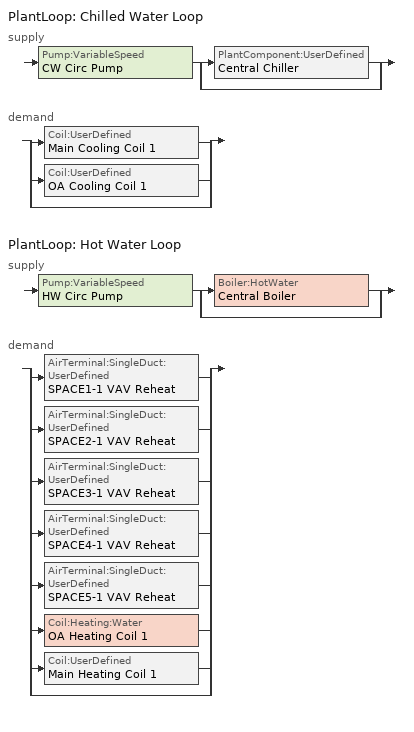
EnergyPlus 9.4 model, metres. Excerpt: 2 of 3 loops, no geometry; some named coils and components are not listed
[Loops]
PlantLoop 'Chilled Water Loop'
 supply: Pump:VariableSpeed 'CW Circ Pump' > split
  | PlantComponent:UserDefined 'Central Chiller'
  | bypass
 demand: split
  | Coil:UserDefined 'Main Cooling Coil 1'
  | Coil:UserDefined 'OA Cooling Coil 1'
  | bypass
PlantLoop 'Hot Water Loop'
 supply: Pump:VariableSpeed 'HW Circ Pump' > split
  | Boiler:HotWater 'Central Boiler'
  | bypass
 demand: split
  | AirTerminal:SingleDuct:UserDefined 'SPACE1-1 VAV Reheat'
  | AirTerminal:SingleDuct:UserDefined 'SPACE2-1 VAV Reheat'
  | AirTerminal:SingleDuct:UserDefined 'SPACE3-1 VAV Reheat'
  | AirTerminal:SingleDuct:UserDefined 'SPACE4-1 VAV Reheat'
  | AirTerminal:SingleDuct:UserDefined 'SPACE5-1 VAV Reheat'
  | Coil:Heating:Water 'OA Heating Coil 1'
  | Coil:UserDefined 'Main Heating Coil 1'
  | bypass
[AvailabilityManager:LowTemperatureTurnOff]
CW Low Temp Limit: Applicability schedule=CoolingPumpAvailSched; Temperature=2
[Boiler:HotWater]
Central Boiler: Boiler flow mode=LeavingSetpointModulated; Design water flow rate=Autosize; Efficiency curve temperature evaluation variable=LeavingBoiler; Fuel type=NaturalGas; Maximum part load ratio=1.2; Minimum part load ratio=0; Nominal capacity=Autosize; Nominal thermal efficiency=0.8; Normalized boiler efficiency curve=BoilerEfficiency; Optimum part load ratio=1; Water outlet upper temperature limit=100
[Coil:Heating:Water]
OA Heating Coil 1: Availability schedule=CoolingCoilAvailSched; Maximum water flow rate=Autosize; Performance input method=UFactorTimesAreaAndDesignWaterFlowRate; Rated capacity=Autosize; Rated inlet air temperature=16.6; Rated inlet water temperature=82.2; Rated outlet air temperature=32.2; Rated outlet water temperature=71.1; U factor times area value=Autosize
[Coil:UserDefined]
OA Cooling Coil 1: Model setup and sizing program calling manager=OA Cooling Coil Init Program Manager; Number of air connections=1; Overall model simulation program calling manager=OA Cooling Coil Model Program Manager; Plant connection is used=Yes
[Controller:WaterCoil]
OA HC Controller 1: Action=Normal; Actuator variable=Flow; Control variable=Temperature; Controller convergence tolerance=0.002; Maximum actuated flow=Autosize; Minimum actuated flow=0
[EnergyManagementSystem:Actuator]
Name | Actuated component control type | Actuated component type | Actuated component unique
CW_Mdot_Request | Mass Flow Rate | Plant Connection 1 | Central Chiller
CW_Tout | Outlet Temperature | Plant Connection 1 | Central Chiller
Chiller_Cap_Max | Maximum Loading Capacity | Plant Connection 1 | Central Chiller
Chiller_Cap_Min | Minimum Loading Capacity | Plant Connection 1 | Central Chiller
Chiller_Cap_Opt | Optimal Loading Capacity | Plant Connection 1 | Central Chiller
Chiller_Mdot_Max | Maximum Mass Flow Rate | Plant Connection 1 | Central Chiller
Chiller_Mdot_Min | Minimum Mass Flow Rate | Plant Connection 1 | Central Chiller
Chiller_Vdot_Design | Design Volume Flow Rate | Plant Connection 1 | Central Chiller
OACoil_Air_MdotOut | Mass Flow Rate | Air Connection 1 | OA Cooling Coil 1
OACoil_Air_Tout | Outlet Temperature | Air Connection 1 | OA Cooling Coil 1
OACoil_Air_Wout | Outlet Humidity Ratio | Air Connection 1 | OA Cooling Coil 1
OACoil_Mdot_Max | Maximum Mass Flow Rate | Plant Connection | OA Cooling Coil 1
OACoil_Mdot_Min | Minimum Mass Flow Rate | Plant Connection | OA Cooling Coil 1
OACoil_Water_DesignVdot | Design Volume Flow Rate | Plant Connection | OA Cooling Coil 1
OACoil_Water_MdotRequest | Mass Flow Rate | Plant Connection | OA Cooling Coil 1
OACoil_Water_Tout | Outlet Temperature | Plant Connection | OA Cooling Coil 1
[EnergyManagementSystem:InternalVariable]
Name | Internal data index key | Internal data type
CW_Cp | Central Chiller | Inlet Specific Heat for Plant Connection 1
CW_Mdot | Central Chiller | Inlet Mass Flow Rate for Plant Connection 1
CW_MyLoad | Central Chiller | Load Request for Plant Connection 1
CW_Tin | Central Chiller | Inlet Temperature for Plant Connection 1
CW_rho | Central Chiller | Inlet Density for Plant Connection 1
CWplant_Vdot_Design | Chilled Water Loop | Plant Design Volume Flow Rate
OACoil_Air_Mdot | OA Cooling Coil 1 | Inlet Mass Flow Rate for Air Connection 1
OACoil_Air_Tinlet | OA Cooling Coil 1 | Inlet Temperature for Air Connection 1
OACoil_Air_Winlet | OA Cooling Coil 1 | Inlet Humidity Ratio for Air Connection 1
OACoil_Air_cp | OA Cooling Coil 1 | Inlet Specific Heat for Air Connection 1
OACoil_Air_rho | OA Cooling Coil 1 | Inlet Density for Air Connection 1
OACoil_Water_Mdot | OA Cooling Coil 1 | Inlet Mass Flow Rate for Plant Connection
OACoil_Water_Tinlet | OA Cooling Coil 1 | Inlet Temperature for Plant Connection
OACoil_Water_cp | OA Cooling Coil 1 | Inlet Specific Heat for Plant Connection
OACoil_Water_rho | OA Cooling Coil 1 | Inlet Density for Plant Connection
[EnergyManagementSystem:MeteredOutputVariable] Units=J; Update frequency=SystemTimestep
Name | Ems program or subroutine | Ems variable | End use category | End use subcategory | Group type | Resource type
Chiller Electricity Consumption | ModelChillerModel | Chiller_ElectEnergy | Cooling | Custom air coolled chiller | HVAC | Electricity
OACoil tot cool Energy | OA_CWCoil_ModelOuput | OACoil_tot_cool_Energy | CoolingCoils |  | System | EnergyTransfer
[EnergyManagementSystem:OutputVariable]
OA CW Coil Total Cooling Rate: Ems program or subroutine=Oa_CWCoil_ModelOuput; Ems variable=OACoil_tot_cool_Power; Type of data in variable=Averaged; Units=W; Update frequency=SystemTimestep
[EnergyManagementSystem:Program]
InitEvapChillerModel: Set CWLoopExitTemp = 7.0; Set CWLoopDeltaTemp = 4.0; Set CW_CP = @CPCW CWLoopExitTemp; Set CW_rho = @RhoH2O CWLoopExitTemp; Set Chiller_Vdot_Design = CWplant_Vdot_Design; Set Chiller_Mdot_Min = 0.0; Set Chiller_Mdot_Max = Chiller_Vdot_Design * CW_rho; Set Chiller_Cap = CW_CP * CW_rho * CWLoopDeltaTemp * CWplant_Vdot_Design; Set Chiller_Cap_Min = 0.0; Set Chiller_Cap_Max = Chiller_Cap; Set Chiller_Cap_Opt = 0.9 * Chiller_Cap
InitOASimpleCoilModel: Set CWLoopExitTemp = 7.0; Set CWLoopDeltaTemp = 0.5 * 4.0; Set CW_CP = @CPCW CWLoopExitTemp; Set CW_rho = @RhoH2O CWLoopExitTemp; Set Dummy = OA_Design_Tdb; Set Dummy = OA_Design_W; Set Dummy = OA_Design_Vdot; Set Houtdoor = @HFnTdbW OA_Design_Tdb OA_Design_W; Set OA_rho = @RhoAirFnPbTdbW OA_Press OA_Design_Tdb OA_Design_W; Set OA_mdot = OA_Design_Vdot * OA_rho; Set Hleaving = @HFnTdbW 11.0 0.008; Set OACoil_CoolDes_Qdot = OA_mdot * ( Houtdoor - Hleaving); Set OACoil_Water_DesignVdot = OACoil_CoolDes_Qdot / (( CW_rho * CW_CP) * CWLoopDeltaTemp); Set OACoil_Mdot_Min = 0.0; Set OACoil_Mdot_Max = OACoil_Water_DesignVdot * CW_rho
ModelChillerModel: Set dummy = CW_MyLoad; Set dummy = CW_Tin; Set dummy = CW_Mdot; If CW_MyLoad > (0 - 100); Set CW_Tout             = CW_Tin; Set CW_Mdot_Request     = 0.0; Set Chiller_ElectEnergy = 0.0; RETURN; ENDIF; Set ABS_CW_MyLoad = @ABS CW_MyLoad; IF ABS_CW_MyLoad > Chiller_Cap_Max; Set Qdot = Chiller_Cap_Max; ELSE; Set Qdot = ABS_CW_MyLoad; ENDIF; IF CW_Mdot == 0; Set Mdot = Chiller_Mdot_Max; SEt CW_Mdot_Request = Chiller_Mdot_Max; ELSE; Set Mdot = CW_Mdot; ENDIF; Set CW_Tout = CW_Tin - (Qdot / (Mdot * CW_Cp)); Set EIR     = 1 / 4.6; Set Chiller_power = Qdot * EIR; Set Chiller_ElectEnergy = Chiller_power * SystemTimestep * 3600
OA_CWCoil_ModelInput: Set Air_Mdot       = OACoil_Air_Mdot; Set Air_Tsp        = OACoil_Air_Tsp; Set Water_Mdot     = OACoil_Water_Mdot; Set Water_cp       = OACoil_Water_cp; Set Air_Tinlet     = OACoil_Air_Tinlet; Set Water_Tinlet   = OACoil_Water_Tinlet; Set Air_Winlet     = OACoil_Air_Winlet; Set Water_Mdot_Max = OACoil_Mdot_Max; Set Coil_Eff       = 0.68
OA_CWCoil_ModelOuput: Set OACoil_Water_MdotRequest = Water_MdotRequest; Set OACoil_Air_Tout          = Air_Tout; Set OACoil_Air_Wout          = Air_Wout; Set OACoil_tot_cool_Power    = Tot_Cool_Power; Set OACoil_tot_cool_Energy   = Tot_Cool_Power * SystemTimestep * 3600; Set OACoil_Air_MdotOut       = Air_Mdot; Set OACoil_Water_Tout        = Water_Tout
[EnergyManagementSystem:ProgramCallingManager]
Chiller model init programs: UserDefinedComponentModel; InitEvapChillerModel
Chiller model simulation programs: UserDefinedComponentModel; ModelChillerModel
OA Cooling Coil Init Program Manager: UserDefinedComponentModel; InitOASimpleCoilModel
OA Cooling Coil Model Program Manager: UserDefinedComponentModel; OA_CWCoil_ModelInput; CW_Coil_Sim_Model; OA_CWCoil_ModelOuput
[EnergyManagementSystem:Sensor]
OACoil_Air_Tsp: Output variable or output meter index key=OA Mixing Box 1 Inlet Node; Output variable or output meter=System Node Setpoint Temperature
[PlantComponent:UserDefined]
Central Chiller: Number of plant loop connections=1; Plant connection 1 initialization program calling manager=Chiller model init programs; Plant connection 1 loading mode=MeetsLoadWithNominalCapacityLowOutLimit; Plant connection 1 loop flow request mode=NeedsFlowIfLoopOn; Plant connection 1 simulation program calling manager=Chiller model simulation programs
[PlantEquipmentList]
Cooling Plant: Central Chiller, PlantComponent:UserDefined
heating plant: Central Boiler, Boiler:HotWater
[PlantEquipmentOperation:CoolingLoad]
Central Chiller Only: Load range 1 lower limit=0; Load range 1 upper limit=900000; Range 1 equipment list=Cooling Plant
[PlantEquipmentOperation:HeatingLoad]
Central Boiler Only: Load range 1 lower limit=0; Load range 1 upper limit=1000000; Range 1 equipment list=heating plant
[PlantEquipmentOperationSchemes] Control scheme 1 schedule=PlantOnSched
Name | Control scheme 1
CW Loop Operation | Central Chiller Only
Hot Loop Operation | Central Boiler Only
[PlantLoop] Fluid type=Water; Load distribution scheme=SequentialLoad; Maximum loop flow rate=Autosize; Minimum loop flow rate=0
Name | Maximum loop temperature | Minimum loop temperature | Plant equipment operation scheme
Chilled Water Loop | 98 | 1 | CW Loop Operation
Hot Water Loop | 100 | 10 | Hot Loop Operation
[Pump:VariableSpeed] Design maximum flow rate=Autosize; Design minimum flow rate=0; Design power consumption=Autosize; Design pump head=179352; Fraction of motor inefficiencies to fluid stream=0; Motor efficiency=0.9; Pump control type=Intermittent; Coefficient 1 of the part load performance curve=0; Coefficient 2 of the part load performance curve=1; Coefficient 3 of the part load performance curve=0; Coefficient 4 of the part load performance curve=0
Name | Pump flow rate schedule
CW Circ Pump | CoolingPumpAvailSched
HW Circ Pump
[SetpointManager:Scheduled] Control variable=Temperature
Name | Schedule | Setpoint node or nodelist
Central Boiler Setpoint Manager | HW Loop Temp Schedule | Central Boiler Outlet Node
Central Chiller Setpoint Manager | CW Loop Temp Schedule | Central Chiller Outlet Node
Chilled Water Loop Setpoint Manager | CW Loop Temp Schedule | CW Supply Outlet Node
Hot Water Loop Setpoint Manager | HW Loop Temp Schedule | HW Supply Outlet Node
OA Air Temp Manager 1 | OA Cooling Supply Air Temp Sch | OA Mixing Box 1 Inlet Node
OA Air Temp Manager 2 | OA Heating Supply Air Temp Sch | OA Heating Coil 1 Air Outlet Node
[Sizing:Plant]
Name | Design loop exit temperature | Loop design temperature difference | Loop type
Hot Water Loop | 82 | 11 | Heating
Chilled Water Loop | 7 | 4 | Cooling
[Curve:Quadratic]
BoilerEfficiency: Maximum value of x=1; Minimum value of x=0; Coefficient1 constant=1; Coefficient2 x=0; Coefficient3 x 2=0
[Schedule:Compact]
CW Loop Temp Schedule: Through: 12/31, For: AllDays, Until: 24:00, 7.22
CoolingCoilAvailSched: Through: 12/31, For: WeekDays, Until: 6:00, 0, Until: 20:00, 1, Until: 24:00, 0, For: SummerDesignDay WinterDesignDay, Until: 24:00, 1, For: AllOtherDays, Until: 24:00, 0
CoolingPumpAvailSched; PlantOnSched: Through: 12/31, For: AllDays, Until: 24:00, 1
HW Loop Temp Schedule: Through: 12/31, For: AllDays, Until: 24:00, 82
OA Cooling Supply Air Temp Sch: Through: 12/31, For: AllDays, Until: 24:00, 11.5
OA Heating Supply Air Temp Sch: Through: 12/31, For: AllDays, Until: 24:00, 4.5
